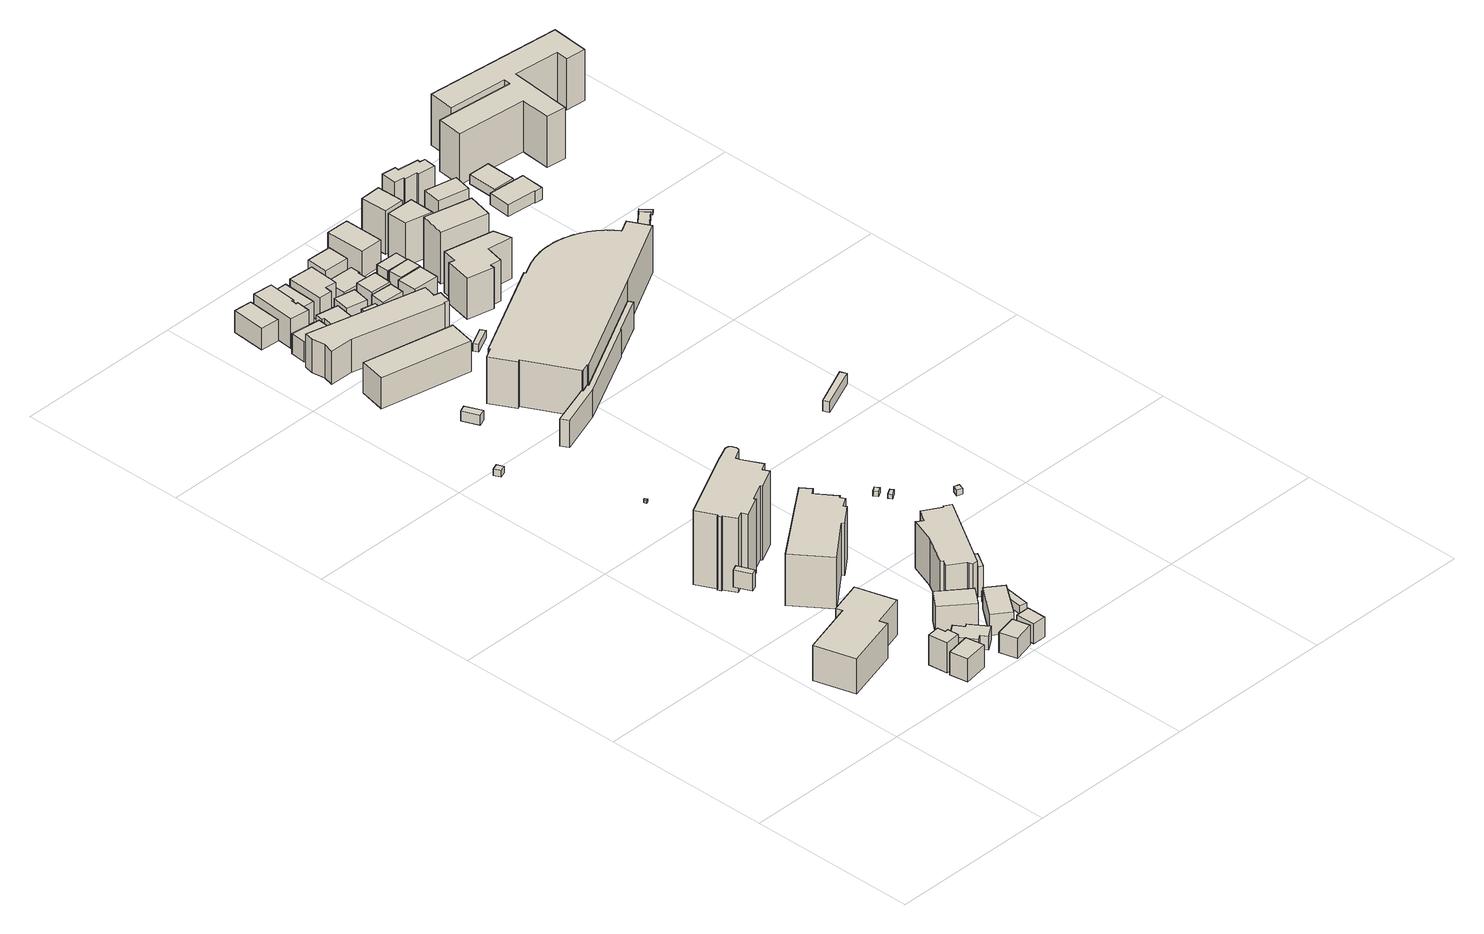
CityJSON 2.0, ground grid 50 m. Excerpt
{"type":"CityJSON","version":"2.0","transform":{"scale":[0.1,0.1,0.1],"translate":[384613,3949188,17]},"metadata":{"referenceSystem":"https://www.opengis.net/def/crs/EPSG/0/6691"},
"CityObjects":{
"building1":{"type":"Building","attributes":{"class":3002,"usage":412,"measuredHeight":15.5,"storeysAboveGround":3,"storeysBelowGround":0,"prefecture":13,"city":13104,"footprintArea":331.79,"fireproofType":1001,"coverageRatio":60,"floorAreaRatio":300,"surveyYear":2021,"urbanPlanType":21,"areaClassificationType":22,"landUseType":211,"districts":"5","detailedUsage":"1320","floodRisk_description":10,"floodRisk_rank":1,"floodRisk_depth":0.02,"floodRisk_adminType":2,"floodRisk_scale":2},"geometry":[{"type":"Solid","lod":"1","boundaries":[[[[0,1,2,3,4,5,6,7]],[[0,7,8,9]],[[7,6,10,8]],[[6,5,11,10]],[[5,4,12,11]],[[4,3,13,12]],[[3,2,14,13]],[[2,1,15,14]],[[1,0,9,15]],[[9,8,10,11,12,13,14,15]]]]}]},
"building2":{"type":"Building","attributes":{"class":3001,"usage":411,"measuredHeight":9.4,"storeysAboveGround":3,"storeysBelowGround":0,"prefecture":13,"city":13104,"footprintArea":25.38,"fireproofType":1001,"coverageRatio":60,"floorAreaRatio":300,"surveyYear":2021,"urbanPlanType":21,"areaClassificationType":22,"landUseType":211,"districts":"5","detailedUsage":"1310","floodRisk_description":10,"floodRisk_rank":1,"floodRisk_depth":0.15,"floodRisk_adminType":2,"floodRisk_scale":2},"geometry":[{"type":"Solid","lod":"1","boundaries":[[[[16,17,18,19,20,21]],[[16,21,22,23]],[[21,20,24,22]],[[20,19,25,24]],[[19,18,26,25]],[[18,17,27,26]],[[17,16,23,27]],[[23,22,24,25,26,27]]]]}]},
"building3":{"type":"Building","attributes":{"class":3001,"usage":412,"measuredHeight":7.9,"storeysAboveGround":2,"storeysBelowGround":0,"prefecture":13,"city":13104,"footprintArea":41.25,"fireproofType":1003,"coverageRatio":60,"floorAreaRatio":300,"surveyYear":2021,"urbanPlanType":21,"areaClassificationType":22,"landUseType":211,"districts":"5","detailedUsage":"1320","floodRisk_description":10,"floodRisk_rank":1,"floodRisk_depth":0.21,"floodRisk_adminType":2,"floodRisk_scale":2},"geometry":[{"type":"Solid","lod":"1","boundaries":[[[[28,29,30,31]],[[28,31,32,33]],[[31,30,34,32]],[[30,29,35,34]],[[29,28,33,35]],[[33,32,34,35]]]]}]},
"building4":{"type":"Building","attributes":{"class":3001,"usage":461,"measuredHeight":12.9,"storeysAboveGround":9999,"storeysBelowGround":9999,"prefecture":13,"city":13104,"footprintArea":-9999,"fireproofType":1011,"coverageRatio":60,"floorAreaRatio":300,"surveyYear":1,"urbanPlanType":21,"areaClassificationType":22,"landUseType":211,"districts":"5","detailedUsage":"0","floodRisk_description":10,"floodRisk_rank":1,"floodRisk_depth":0.01,"floodRisk_adminType":2,"floodRisk_scale":2},"geometry":[{"type":"Solid","lod":"1","boundaries":[[[[36,37,38,39]],[[36,39,40,41]],[[39,38,42,40]],[[38,37,43,42]],[[37,36,41,43]],[[41,40,42,43]]]]}]},
"building5":{"type":"Building","attributes":{"class":3001,"usage":411,"measuredHeight":7.9,"storeysAboveGround":2,"storeysBelowGround":0,"prefecture":13,"city":13104,"footprintArea":50.63,"fireproofType":1003,"coverageRatio":60,"floorAreaRatio":300,"surveyYear":2021,"urbanPlanType":21,"areaClassificationType":22,"landUseType":211,"districts":"5","detailedUsage":"1310","floodRisk_description":10,"floodRisk_rank":1,"floodRisk_depth":0.04,"floodRisk_adminType":2,"floodRisk_scale":2},"geometry":[{"type":"Solid","lod":"1","boundaries":[[[[44,45,46,47,48,49,50,51]],[[44,51,52,53]],[[51,50,54,52]],[[50,49,55,54]],[[49,48,56,55]],[[48,47,57,56]],[[47,46,58,57]],[[46,45,59,58]],[[45,44,53,59]],[[53,52,54,55,56,57,58,59]]]]}]},
"building6":{"type":"Building","attributes":{"class":3001,"usage":411,"measuredHeight":8.5,"storeysAboveGround":2,"storeysBelowGround":0,"prefecture":13,"city":13104,"footprintArea":37.67,"fireproofType":1003,"coverageRatio":60,"floorAreaRatio":300,"surveyYear":2021,"urbanPlanType":21,"areaClassificationType":22,"landUseType":211,"districts":"5","detailedUsage":"1310","floodRisk_description":10,"floodRisk_rank":2,"floodRisk_depth":0.65,"floodRisk_adminType":2,"floodRisk_scale":2},"geometry":[{"type":"Solid","lod":"1","boundaries":[[[[60,61,62,63]],[[60,63,64,65]],[[63,62,66,64]],[[62,61,67,66]],[[61,60,65,67]],[[65,64,66,67]]]]}]},
"building7":{"type":"Building","attributes":{"class":3002,"usage":412,"measuredHeight":25.4,"storeysAboveGround":7,"storeysBelowGround":0,"prefecture":13,"city":13104,"footprintArea":288.9,"fireproofType":1001,"coverageRatio":60,"floorAreaRatio":300,"surveyYear":2021,"urbanPlanType":21,"areaClassificationType":22,"landUseType":211,"districts":"6","detailedUsage":"1320","floodRisk_description":10,"floodRisk_rank":1,"floodRisk_depth":0.19,"floodRisk_adminType":2,"floodRisk_scale":2},"geometry":[{"type":"Solid","lod":"1","boundaries":[[[[68,69,70,71,72,73,74,75,76,77,78,79,80,81,82,83,84,85,86,87,88,89,90,91,92,93,94]],[[68,94,95,96]],[[94,93,97,95]],[[93,92,98,97]],[[92,91,99,98]],[[91,90,100,99]],[[90,89,101,100]],[[89,88,102,101]],[[88,87,103,102]],[[87,86,104,103]],[[86,85,105,104]],[[85,84,106,105]],[[84,83,107,106]],[[83,82,108,107]],[[82,81,109,108]],[[81,80,110,109]],[[80,79,111,110]],[[79,78,112,111]],[[78,77,113,112]],[[77,76,114,113]],[[76,75,115,114]],[[75,74,116,115]],[[74,73,117,116]],[[73,72,118,117]],[[72,71,119,118]],[[71,70,120,119]],[[70,69,121,120]],[[69,68,96,121]],[[96,95,97,98,99,100,101,102,103,104,105,106,107,108,109,110,111,112,113,114,115,116,117,118,119,120,121]]]]}]},
"building8":{"type":"Building","attributes":{"class":3002,"usage":411,"measuredHeight":10.4,"storeysAboveGround":3,"storeysBelowGround":0,"prefecture":13,"city":13104,"footprintArea":69.7,"fireproofType":1001,"coverageRatio":60,"floorAreaRatio":300,"surveyYear":2021,"urbanPlanType":21,"areaClassificationType":22,"landUseType":211,"districts":"5","detailedUsage":"1310","floodRisk_description":10,"floodRisk_rank":1,"floodRisk_depth":0.02,"floodRisk_adminType":2,"floodRisk_scale":2},"geometry":[{"type":"Solid","lod":"1","boundaries":[[[[122,123,124,125]],[[122,125,126,127]],[[125,124,128,126]],[[124,123,129,128]],[[123,122,127,129]],[[127,126,128,129]]]]}]},
"building9":{"type":"Building","attributes":{"class":3002,"usage":412,"measuredHeight":19.2,"storeysAboveGround":5,"storeysBelowGround":1,"prefecture":13,"city":13104,"footprintArea":335.35,"fireproofType":1001,"coverageRatio":60,"floorAreaRatio":300,"surveyYear":2021,"urbanPlanType":21,"areaClassificationType":22,"landUseType":211,"districts":"6","detailedUsage":"1320"},"geometry":[{"type":"Solid","lod":"1","boundaries":[[[[130,131,132,133,134,135,136,137,138,139,140,141]],[[130,141,142,143]],[[141,140,144,142]],[[140,139,145,144]],[[139,138,146,145]],[[138,137,147,146]],[[137,136,148,147]],[[136,135,149,148]],[[135,134,150,149]],[[134,133,151,150]],[[133,132,152,151]],[[132,131,153,152]],[[131,130,143,153]],[[143,142,144,145,146,147,148,149,150,151,152,153]]]]}]},
"building10":{"type":"Building","attributes":{"class":3001,"usage":411,"measuredHeight":6.7,"storeysAboveGround":2,"storeysBelowGround":0,"prefecture":13,"city":13104,"footprintArea":23.11,"fireproofType":1003,"coverageRatio":60,"floorAreaRatio":300,"surveyYear":2021,"urbanPlanType":21,"areaClassificationType":22,"landUseType":211,"districts":"5","detailedUsage":"1310","floodRisk_description":10,"floodRisk_rank":2,"floodRisk_depth":0.67,"floodRisk_adminType":2,"floodRisk_scale":2},"geometry":[{"type":"Solid","lod":"1","boundaries":[[[[154,155,156,157]],[[154,157,158,159]],[[157,156,160,158]],[[156,155,161,160]],[[155,154,159,161]],[[159,158,160,161]]]]}]},
"building11":{"type":"Building","attributes":{"class":3001,"usage":454,"measuredHeight":0.8,"storeysAboveGround":1,"storeysBelowGround":0,"prefecture":13,"city":13104,"footprintArea":0.582,"fireproofType":1002,"coverageRatio":60,"floorAreaRatio":300,"surveyYear":2021,"urbanPlanType":21,"areaClassificationType":22,"landUseType":216,"districts":"6","detailedUsage":"5200","floodRisk_description":10,"floodRisk_rank":1,"floodRisk_depth":0.03,"floodRisk_adminType":2,"floodRisk_scale":2},"geometry":[{"type":"Solid","lod":"1","boundaries":[[[[162,163,164,165]],[[162,165,166,167]],[[165,164,168,166]],[[164,163,169,168]],[[163,162,167,169]],[[167,166,168,169]]]]}]},
"building12":{"type":"Building","attributes":{"class":3001,"usage":422,"measuredHeight":2.3,"storeysAboveGround":1,"storeysBelowGround":0,"prefecture":13,"city":13104,"footprintArea":4.22,"fireproofType":1002,"coverageRatio":60,"floorAreaRatio":400,"surveyYear":2021,"urbanPlanType":21,"areaClassificationType":22,"landUseType":214,"districts":"6","detailedUsage":"1132","floodRisk_description":10,"floodRisk_rank":1,"floodRisk_depth":0.34,"floodRisk_adminType":2,"floodRisk_scale":2},"geometry":[{"type":"Solid","lod":"1","boundaries":[[[[170,171,172,173]],[[170,173,174,175]],[[173,172,176,174]],[[172,171,177,176]],[[171,170,175,177]],[[175,174,176,177]]]]}]},
"building13":{"type":"Building","attributes":{"class":3001,"usage":411,"measuredHeight":7.1,"storeysAboveGround":2,"storeysBelowGround":0,"prefecture":13,"city":13104,"footprintArea":44.36,"fireproofType":1003,"coverageRatio":60,"floorAreaRatio":300,"surveyYear":2021,"urbanPlanType":21,"areaClassificationType":22,"landUseType":211,"districts":"5","detailedUsage":"1310","floodRisk_description":10,"floodRisk_rank":1,"floodRisk_depth":0.21,"floodRisk_adminType":2,"floodRisk_scale":2},"geometry":[{"type":"Solid","lod":"1","boundaries":[[[[178,179,180,181]],[[178,181,182,183]],[[181,180,184,182]],[[180,179,185,184]],[[179,178,183,185]],[[183,182,184,185]]]]}]},
"building14":{"type":"Building","attributes":{"class":3001,"usage":461,"measuredHeight":4.8,"storeysAboveGround":9999,"storeysBelowGround":9999,"prefecture":13,"city":13104,"footprintArea":-9999,"fireproofType":1011,"coverageRatio":60,"floorAreaRatio":300,"surveyYear":1,"urbanPlanType":21,"areaClassificationType":22,"landUseType":211,"districts":"5","detailedUsage":"0","floodRisk_description":10,"floodRisk_rank":2,"floodRisk_depth":0.62,"floodRisk_adminType":2,"floodRisk_scale":2},"geometry":[{"type":"Solid","lod":"1","boundaries":[[[[186,187,188,189]],[[186,189,190,191]],[[189,188,192,190]],[[188,187,193,192]],[[187,186,191,193]],[[191,190,192,193]]]]}]},
"building15":{"type":"Building","attributes":{"class":3001,"usage":461,"measuredHeight":3.1,"storeysAboveGround":9999,"storeysBelowGround":9999,"prefecture":13,"city":13104,"footprintArea":-9999,"fireproofType":1011,"coverageRatio":60,"floorAreaRatio":300,"surveyYear":1,"urbanPlanType":21,"areaClassificationType":22,"landUseType":211,"districts":"5","detailedUsage":"0","floodRisk_description":10,"floodRisk_rank":1,"floodRisk_depth":0.45,"floodRisk_adminType":2,"floodRisk_scale":2},"geometry":[{"type":"Solid","lod":"1","boundaries":[[[[194,195,196,197]],[[194,197,198,199]],[[197,196,200,198]],[[196,195,201,200]],[[195,194,199,201]],[[199,198,200,201]]]]}]},
"building16":{"type":"Building","attributes":{"class":3002,"usage":401,"measuredHeight":20.9,"storeysAboveGround":4,"storeysBelowGround":0,"prefecture":13,"city":13104,"footprintArea":221.7,"fireproofType":1001,"coverageRatio":60,"floorAreaRatio":300,"surveyYear":2021,"urbanPlanType":21,"areaClassificationType":22,"landUseType":212,"districts":"6","detailedUsage":"1210","floodRisk_description":10,"floodRisk_rank":1,"floodRisk_depth":0.02,"floodRisk_adminType":2,"floodRisk_scale":2},"geometry":[{"type":"Solid","lod":"1","boundaries":[[[[202,203,204,205,206,207,208,209,210,211,212,213,214,215,216]],[[202,216,217,218]],[[216,215,219,217]],[[215,214,220,219]],[[214,213,221,220]],[[213,212,222,221]],[[212,211,223,222]],[[211,210,224,223]],[[210,209,225,224]],[[209,208,226,225]],[[208,207,227,226]],[[207,206,228,227]],[[206,205,229,228]],[[205,204,230,229]],[[204,203,231,230]],[[203,202,218,231]],[[218,217,219,220,221,222,223,224,225,226,227,228,229,230,231]]]]}]},
"building17":{"type":"Building","attributes":{"class":3001,"usage":461,"measuredHeight":10.9,"storeysAboveGround":9999,"storeysBelowGround":9999,"prefecture":13,"city":13104,"footprintArea":-9999,"fireproofType":1011,"coverageRatio":60,"floorAreaRatio":300,"surveyYear":1,"urbanPlanType":21,"areaClassificationType":22,"landUseType":211,"districts":"6","detailedUsage":"0","floodRisk_description":10,"floodRisk_rank":2,"floodRisk_depth":0.54,"floodRisk_adminType":2,"floodRisk_scale":2},"geometry":[{"type":"Solid","lod":"1","boundaries":[[[[232,233,234,235]],[[232,235,236,237]],[[235,234,238,236]],[[234,233,239,238]],[[233,232,237,239]],[[237,236,238,239]]]]}]},
"building18":{"type":"Building","attributes":{"class":3001,"usage":461,"measuredHeight":7,"storeysAboveGround":9999,"storeysBelowGround":9999,"prefecture":13,"city":13104,"footprintArea":-9999,"fireproofType":1011,"coverageRatio":60,"floorAreaRatio":400,"surveyYear":1,"urbanPlanType":21,"areaClassificationType":22,"landUseType":214,"districts":"5","detailedUsage":"0","floodRisk_description":10,"floodRisk_rank":1,"floodRisk_depth":0.28,"floodRisk_adminType":2,"floodRisk_scale":2},"geometry":[{"type":"Solid","lod":"1","boundaries":[[[[240,241,242,243]],[[240,243,244,245]],[[243,242,246,244]],[[242,241,247,246]],[[241,240,245,247]],[[245,244,246,247]]]]}]},
"building19":{"type":"Building","attributes":{"class":3001,"usage":411,"measuredHeight":7.8,"storeysAboveGround":2,"storeysBelowGround":0,"prefecture":13,"city":13104,"footprintArea":55.46,"fireproofType":1003,"coverageRatio":60,"floorAreaRatio":300,"surveyYear":2021,"urbanPlanType":21,"areaClassificationType":22,"landUseType":211,"districts":"5","detailedUsage":"1310","floodRisk_description":10,"floodRisk_rank":1,"floodRisk_depth":0.01,"floodRisk_adminType":2,"floodRisk_scale":2},"geometry":[{"type":"Solid","lod":"1","boundaries":[[[[248,249,250,251,252,253]],[[248,253,254,255]],[[253,252,256,254]],[[252,251,257,256]],[[251,250,258,257]],[[250,249,259,258]],[[249,248,255,259]],[[255,254,256,257,258,259]]]]}]},
"building20":{"type":"Building","attributes":{"class":3001,"usage":411,"measuredHeight":6.6,"storeysAboveGround":2,"storeysBelowGround":0,"prefecture":13,"city":13104,"footprintArea":37.87,"fireproofType":1003,"coverageRatio":60,"floorAreaRatio":300,"surveyYear":2021,"urbanPlanType":21,"areaClassificationType":22,"landUseType":211,"districts":"5","detailedUsage":"1310"},"geometry":[{"type":"Solid","lod":"1","boundaries":[[[[260,261,262,263]],[[260,263,264,265]],[[263,262,266,264]],[[262,261,267,266]],[[261,260,265,267]],[[265,264,266,267]]]]}]},
"building21":{"type":"Building","attributes":{"class":3002,"usage":412,"measuredHeight":11.1,"storeysAboveGround":3,"storeysBelowGround":0,"prefecture":13,"city":13104,"footprintArea":220.94,"fireproofType":1001,"coverageRatio":60,"floorAreaRatio":300,"surveyYear":2021,"urbanPlanType":21,"areaClassificationType":22,"landUseType":211,"districts":"5","detailedUsage":"1320","floodRisk_description":10,"floodRisk_rank":1,"floodRisk_depth":0.09,"floodRisk_adminType":2,"floodRisk_scale":2},"geometry":[{"type":"Solid","lod":"1","boundaries":[[[[268,269,270,271]],[[268,271,272,273]],[[271,270,274,272]],[[270,269,275,274]],[[269,268,273,275]],[[273,272,274,275]]]]}]},
"building22":{"type":"Building","attributes":{"class":3001,"usage":412,"measuredHeight":9.3,"storeysAboveGround":3,"storeysBelowGround":0,"prefecture":13,"city":13104,"footprintArea":69.66,"fireproofType":1002,"coverageRatio":60,"floorAreaRatio":300,"surveyYear":2021,"urbanPlanType":21,"areaClassificationType":22,"landUseType":211,"districts":"5","detailedUsage":"1320"},"geometry":[{"type":"Solid","lod":"1","boundaries":[[[[276,277,278,279,280,281,282,283]],[[276,283,284,285]],[[283,282,286,284]],[[282,281,287,286]],[[281,280,288,287]],[[280,279,289,288]],[[279,278,290,289]],[[278,277,291,290]],[[277,276,285,291]],[[285,284,286,287,288,289,290,291]]]]}]},
"building23":{"type":"Building","attributes":{"class":3001,"usage":412,"measuredHeight":8.9,"storeysAboveGround":2,"storeysBelowGround":0,"prefecture":13,"city":13104,"footprintArea":41.15,"fireproofType":1003,"coverageRatio":60,"floorAreaRatio":300,"surveyYear":2021,"urbanPlanType":21,"areaClassificationType":22,"landUseType":211,"districts":"4","detailedUsage":"1320"},"geometry":[{"type":"Solid","lod":"1","boundaries":[[[[292,293,294,295,296,297]],[[292,297,298,299]],[[297,296,300,298]],[[296,295,301,300]],[[295,294,302,301]],[[294,293,303,302]],[[293,292,299,303]],[[299,298,300,301,302,303]]]]}]},
"building24":{"type":"Building","attributes":{"class":3002,"usage":401,"measuredHeight":15.2,"storeysAboveGround":3,"storeysBelowGround":0,"prefecture":13,"city":13104,"footprintArea":300.7,"fireproofType":1001,"coverageRatio":60,"floorAreaRatio":300,"surveyYear":2021,"urbanPlanType":21,"areaClassificationType":22,"landUseType":212,"districts":"4","detailedUsage":"1210","floodRisk_description":10,"floodRisk_rank":1,"floodRisk_depth":0.04,"floodRisk_adminType":2,"floodRisk_scale":2},"geometry":[{"type":"Solid","lod":"1","boundaries":[[[[304,305,306,307,308,309,310,311,312,313,314]],[[304,314,315,316]],[[314,313,317,315]],[[313,312,318,317]],[[312,311,319,318]],[[311,310,320,319]],[[310,309,321,320]],[[309,308,322,321]],[[308,307,323,322]],[[307,306,324,323]],[[306,305,325,324]],[[305,304,316,325]],[[316,315,317,318,319,320,321,322,323,324,325]]]]}]},
"building25":{"type":"Building","attributes":{"class":3001,"usage":461,"measuredHeight":2.2,"storeysAboveGround":9999,"storeysBelowGround":9999,"prefecture":13,"city":13104,"footprintArea":-9999,"fireproofType":1011,"coverageRatio":60,"floorAreaRatio":300,"surveyYear":1,"urbanPlanType":21,"areaClassificationType":22,"landUseType":214,"districts":"5","detailedUsage":"0"},"geometry":[{"type":"Solid","lod":"1","boundaries":[[[[326,327,328,329]],[[326,329,330,331]],[[329,328,332,330]],[[328,327,333,332]],[[327,326,331,333]],[[331,330,332,333]]]]}]},
"building26":{"type":"Building","attributes":{"class":3001,"usage":461,"measuredHeight":1.6,"storeysAboveGround":9999,"storeysBelowGround":9999,"prefecture":13,"city":13104,"footprintArea":-9999,"fireproofType":1011,"coverageRatio":60,"floorAreaRatio":300,"surveyYear":1,"urbanPlanType":21,"areaClassificationType":22,"landUseType":217,"districts":"5","detailedUsage":"0"},"geometry":[{"type":"Solid","lod":"1","boundaries":[[[[334,335,336,337]],[[334,337,338,339]],[[337,336,340,338]],[[336,335,341,340]],[[335,334,339,341]],[[339,338,340,341]]]]}]},
"building27":{"type":"Building","attributes":{"class":3001,"usage":411,"measuredHeight":7.1,"storeysAboveGround":2,"storeysBelowGround":0,"prefecture":13,"city":13104,"footprintArea":43.59,"fireproofType":1003,"coverageRatio":60,"floorAreaRatio":300,"surveyYear":2021,"urbanPlanType":21,"areaClassificationType":22,"landUseType":211,"districts":"4","detailedUsage":"1310"},"geometry":[{"type":"Solid","lod":"1","boundaries":[[[[342,343,344,345]],[[342,345,346,347]],[[345,344,348,346]],[[344,343,349,348]],[[343,342,347,349]],[[347,346,348,349]]]]}]},
"building28":{"type":"Building","attributes":{"class":3001,"usage":411,"measuredHeight":7.6,"storeysAboveGround":2,"storeysBelowGround":0,"prefecture":13,"city":13104,"footprintArea":10.2,"fireproofType":1003,"coverageRatio":60,"floorAreaRatio":300,"surveyYear":2021,"urbanPlanType":21,"areaClassificationType":22,"landUseType":211,"districts":"4","detailedUsage":"1310"},"geometry":[{"type":"Solid","lod":"1","boundaries":[[[[350,351,352,353]],[[350,353,354,355]],[[353,352,356,354]],[[352,351,357,356]],[[351,350,355,357]],[[355,354,356,357]]]]}]},
"building29":{"type":"Building","attributes":{"class":3001,"usage":411,"measuredHeight":8.4,"storeysAboveGround":2,"storeysBelowGround":0,"prefecture":13,"city":13104,"footprintArea":34.57,"fireproofType":1003,"coverageRatio":60,"floorAreaRatio":300,"surveyYear":2021,"urbanPlanType":21,"areaClassificationType":22,"landUseType":211,"districts":"4","detailedUsage":"1310"},"geometry":[{"type":"Solid","lod":"1","boundaries":[[[[358,359,360,361]],[[358,361,362,363]],[[361,360,364,362]],[[360,359,365,364]],[[359,358,363,365]],[[363,362,364,365]]]]}]},
"building30":{"type":"Building","attributes":{"class":3001,"usage":411,"measuredHeight":8.7,"storeysAboveGround":2,"storeysBelowGround":0,"prefecture":13,"city":13104,"footprintArea":74.09,"fireproofType":1002,"coverageRatio":60,"floorAreaRatio":300,"surveyYear":2021,"urbanPlanType":21,"areaClassificationType":22,"landUseType":211,"districts":"4","detailedUsage":"1310"},"geometry":[{"type":"Solid","lod":"1","boundaries":[[[[366,367,368,369,370,371]],[[366,371,372,373]],[[371,370,374,372]],[[370,369,375,374]],[[369,368,376,375]],[[368,367,377,376]],[[367,366,373,377]],[[373,372,374,375,376,377]]]]}]},
"building31":{"type":"Building","attributes":{"class":3001,"usage":461,"measuredHeight":2.1,"storeysAboveGround":9999,"storeysBelowGround":9999,"prefecture":13,"city":13104,"footprintArea":-9999,"fireproofType":1011,"coverageRatio":60,"floorAreaRatio":300,"surveyYear":1,"urbanPlanType":21,"areaClassificationType":22,"landUseType":217,"districts":"5","detailedUsage":"0"},"geometry":[{"type":"Solid","lod":"1","boundaries":[[[[378,379,380,381]],[[378,381,382,383]],[[381,380,384,382]],[[380,379,385,384]],[[379,378,383,385]],[[383,382,384,385]]]]}]},
"building32":{"type":"Building","attributes":{"class":3003,"usage":461,"measuredHeight":12.7,"storeysAboveGround":9999,"storeysBelowGround":9999,"prefecture":13,"city":13104,"footprintArea":-9999,"fireproofType":1011,"coverageRatio":60,"floorAreaRatio":300,"surveyYear":1,"urbanPlanType":21,"areaClassificationType":22,"landUseType":214,"districts":"3","detailedUsage":"0","floodRisk_description":10,"floodRisk_rank":1,"floodRisk_depth":0.43,"floodRisk_adminType":2,"floodRisk_scale":2},"geometry":[{"type":"Solid","lod":"1","boundaries":[[[[386,387,388,389,390,391,392,393,394,395,396]],[[386,396,397,398]],[[396,395,399,397]],[[395,394,400,399]],[[394,393,401,400]],[[393,392,402,401]],[[392,391,403,402]],[[391,390,404,403]],[[390,389,405,404]],[[389,388,406,405]],[[388,387,407,406]],[[387,386,398,407]],[[398,397,399,400,401,402,403,404,405,406,407]]]]}]},
"building33":{"type":"Building","attributes":{"class":3001,"usage":411,"measuredHeight":7.8,"storeysAboveGround":2,"storeysBelowGround":0,"prefecture":13,"city":13104,"footprintArea":28.89,"fireproofType":1001,"coverageRatio":60,"floorAreaRatio":300,"surveyYear":2021,"urbanPlanType":21,"areaClassificationType":22,"landUseType":211,"districts":"4","detailedUsage":"1310"},"geometry":[{"type":"Solid","lod":"1","boundaries":[[[[408,409,410,411]],[[408,411,412,413]],[[411,410,414,412]],[[410,409,415,414]],[[409,408,413,415]],[[413,412,414,415]]]]}]},
"building34":{"type":"Building","attributes":{"class":3001,"usage":461,"measuredHeight":3.7,"storeysAboveGround":9999,"storeysBelowGround":9999,"prefecture":13,"city":13104,"footprintArea":-9999,"fireproofType":1011,"coverageRatio":60,"floorAreaRatio":300,"surveyYear":1,"urbanPlanType":21,"areaClassificationType":22,"landUseType":211,"districts":"4","detailedUsage":"0"},"geometry":[{"type":"Solid","lod":"1","boundaries":[[[[416,417,418,419]],[[416,419,420,421]],[[419,418,422,420]],[[418,417,423,422]],[[417,416,421,423]],[[421,420,422,423]]]]}]},
"building35":{"type":"Building","attributes":{"class":3001,"usage":411,"measuredHeight":10,"storeysAboveGround":2,"storeysBelowGround":0,"prefecture":13,"city":13104,"footprintArea":34.99,"fireproofType":1003,"coverageRatio":60,"floorAreaRatio":300,"surveyYear":2021,"urbanPlanType":21,"areaClassificationType":22,"landUseType":211,"districts":"4","detailedUsage":"1310"},"geometry":[{"type":"Solid","lod":"1","boundaries":[[[[424,425,426,427]],[[424,427,428,429]],[[427,426,430,428]],[[426,425,431,430]],[[425,424,429,431]],[[429,428,430,431]]]]}]},
"building36":{"type":"Building","attributes":{"class":3001,"usage":411,"measuredHeight":7.5,"storeysAboveGround":2,"storeysBelowGround":0,"prefecture":13,"city":13104,"footprintArea":61.13,"fireproofType":1003,"coverageRatio":60,"floorAreaRatio":300,"surveyYear":2021,"urbanPlanType":21,"areaClassificationType":22,"landUseType":211,"districts":"4","detailedUsage":"1310"},"geometry":[{"type":"Solid","lod":"1","boundaries":[[[[432,433,434,435,436,437,438,439]],[[432,439,440,441]],[[439,438,442,440]],[[438,437,443,442]],[[437,436,444,443]],[[436,435,445,444]],[[435,434,446,445]],[[434,433,447,446]],[[433,432,441,447]],[[441,440,442,443,444,445,446,447]]]]}]},
"building37":{"type":"Building","attributes":{"class":3001,"usage":411,"measuredHeight":7.9,"storeysAboveGround":2,"storeysBelowGround":0,"prefecture":13,"city":13104,"footprintArea":47.73,"fireproofType":1003,"coverageRatio":60,"floorAreaRatio":300,"surveyYear":2021,"urbanPlanType":21,"areaClassificationType":22,"landUseType":211,"districts":"4","detailedUsage":"1310"},"geometry":[{"type":"Solid","lod":"1","boundaries":[[[[448,449,450,451]],[[448,451,452,453]],[[451,450,454,452]],[[450,449,455,454]],[[449,448,453,455]],[[453,452,454,455]]]]}]},
"building38":{"type":"Building","attributes":{"class":3001,"usage":412,"measuredHeight":7.8,"storeysAboveGround":2,"storeysBelowGround":0,"prefecture":13,"city":13104,"footprintArea":49.02,"fireproofType":1003,"coverageRatio":60,"floorAreaRatio":300,"surveyYear":2021,"urbanPlanType":21,"areaClassificationType":22,"landUseType":211,"districts":"4","detailedUsage":"1320"},"geometry":[{"type":"Solid","lod":"1","boundaries":[[[[456,457,458,459]],[[456,459,460,461]],[[459,458,462,460]],[[458,457,463,462]],[[457,456,461,463]],[[461,460,462,463]]]]}]},
"building39":{"type":"Building","attributes":{"class":3001,"usage":412,"measuredHeight":6.9,"storeysAboveGround":2,"storeysBelowGround":0,"prefecture":13,"city":13104,"footprintArea":28.83,"fireproofType":1003,"coverageRatio":60,"floorAreaRatio":300,"surveyYear":2021,"urbanPlanType":21,"areaClassificationType":22,"landUseType":211,"districts":"4","detailedUsage":"1320"},"geometry":[{"type":"Solid","lod":"1","boundaries":[[[[464,465,466,467]],[[464,467,468,469]],[[467,466,470,468]],[[466,465,471,470]],[[465,464,469,471]],[[469,468,470,471]]]]}]},
"building40":{"type":"Building","attributes":{"class":3001,"usage":412,"measuredHeight":6.6,"storeysAboveGround":2,"storeysBelowGround":0,"prefecture":13,"city":13104,"footprintArea":18.46,"fireproofType":1003,"coverageRatio":60,"floorAreaRatio":300,"surveyYear":2021,"urbanPlanType":21,"areaClassificationType":22,"landUseType":211,"districts":"4","detailedUsage":"1320"},"geometry":[{"type":"Solid","lod":"1","boundaries":[[[[472,473,474,475]],[[472,475,476,477]],[[475,474,478,476]],[[474,473,479,478]],[[473,472,477,479]],[[477,476,478,479]]]]}]},
"building41":{"type":"Building","attributes":{"class":3002,"usage":422,"measuredHeight":20.1,"storeysAboveGround":3,"storeysBelowGround":0,"prefecture":13,"city":13104,"footprintArea":1470.54,"fireproofType":1001,"coverageRatio":60,"floorAreaRatio":300,"surveyYear":2021,"urbanPlanType":21,"areaClassificationType":22,"landUseType":214,"districts":"3","detailedUsage":"1121","floodRisk_description":10,"floodRisk_rank":1,"floodRisk_depth":0.43,"floodRisk_adminType":2,"floodRisk_scale":2},"geometry":[{"type":"Solid","lod":"1","boundaries":[[[[480,481,482,483,484,485,486,487,488,489,490,491,492,493,494,495,496,497,498,499,500,501,502,503,504,505,506,507,508,509,510,511,512,513,514,515,516,517,518,519,520,521,522,523]],[[480,523,524,525]],[[523,522,526,524]],[[522,521,527,526]],[[521,520,528,527]],[[520,519,529,528]],[[519,518,530,529]],[[518,517,531,530]],[[517,516,532,531]],[[516,515,533,532]],[[515,514,534,533]],[[514,513,535,534]],[[513,512,536,535]],[[512,511,537,536]],[[511,510,538,537]],[[510,509,539,538]],[[509,508,540,539]],[[508,507,541,540]],[[507,506,542,541]],[[506,505,543,542]],[[505,504,544,543]],[[504,503,545,544]],[[503,502,546,545]],[[502,501,547,546]],[[501,500,548,547]],[[500,499,549,548]],[[499,498,550,549]],[[498,497,551,550]],[[497,496,552,551]],[[496,495,553,552]],[[495,494,554,553]],[[494,493,555,554]],[[493,492,556,555]],[[492,491,557,556]],[[491,490,558,557]],[[490,489,559,558]],[[489,488,560,559]],[[488,487,561,560]],[[487,486,562,561]],[[486,485,563,562]],[[485,484,564,563]],[[484,483,565,564]],[[483,482,566,565]],[[482,481,567,566]],[[481,480,525,567]],[[525,524,526,527,528,529,530,531,532,533,534,535,536,537,538,539,540,541,542,543,544,545,546,547,548,549,550,551,552,553,554,555,556,557,558,559,560,561,562,563,564,565,566,567]]]]}]},
"building42":{"type":"Building","attributes":{"class":3001,"usage":412,"measuredHeight":8.4,"storeysAboveGround":3,"storeysBelowGround":0,"prefecture":13,"city":13104,"footprintArea":79.57,"fireproofType":1001,"coverageRatio":60,"floorAreaRatio":300,"surveyYear":2021,"urbanPlanType":21,"areaClassificationType":22,"landUseType":211,"districts":"4","detailedUsage":"1320"},"geometry":[{"type":"Solid","lod":"1","boundaries":[[[[568,569,570,571]],[[568,571,572,573]],[[571,570,574,572]],[[570,569,575,574]],[[569,568,573,575]],[[573,572,574,575]]]]}]},
"building43":{"type":"Building","attributes":{"class":3001,"usage":461,"measuredHeight":15,"storeysAboveGround":9999,"storeysBelowGround":9999,"prefecture":13,"city":13104,"footprintArea":-9999,"fireproofType":1011,"coverageRatio":60,"floorAreaRatio":300,"surveyYear":1,"urbanPlanType":21,"areaClassificationType":22,"landUseType":211,"districts":"3","detailedUsage":"0"},"geometry":[{"type":"Solid","lod":"1","boundaries":[[[[576,577,578,579,580,581,582,583,584,585]],[[576,585,586,587]],[[585,584,588,586]],[[584,583,589,588]],[[583,582,590,589]],[[582,581,591,590]],[[581,580,592,591]],[[580,579,593,592]],[[579,578,594,593]],[[578,577,595,594]],[[577,576,587,595]],[[587,586,588,589,590,591,592,593,594,595]]]]}]},
"building44":{"type":"Building","attributes":{"class":3001,"usage":411,"measuredHeight":18.2,"storeysAboveGround":2,"storeysBelowGround":0,"prefecture":13,"city":13104,"footprintArea":50.58,"fireproofType":1002,"coverageRatio":60,"floorAreaRatio":300,"surveyYear":2021,"urbanPlanType":21,"areaClassificationType":22,"landUseType":211,"districts":"3","detailedUsage":"1310"},"geometry":[{"type":"Solid","lod":"1","boundaries":[[[[596,597,598,599]],[[596,599,600,601]],[[599,598,602,600]],[[598,597,603,602]],[[597,596,601,603]],[[601,600,602,603]]]]}]},
"building45":{"type":"Building","attributes":{"class":3001,"usage":454,"measuredHeight":3.8,"storeysAboveGround":1,"storeysBelowGround":0,"prefecture":13,"city":13104,"footprintArea":19.23,"fireproofType":1002,"coverageRatio":60,"floorAreaRatio":300,"surveyYear":2021,"urbanPlanType":21,"areaClassificationType":22,"landUseType":217,"districts":"5","detailedUsage":"3002","floodRisk_description":10,"floodRisk_rank":1,"floodRisk_depth":0.04,"floodRisk_adminType":2,"floodRisk_scale":2},"geometry":[{"type":"Solid","lod":"1","boundaries":[[[[604,605,606,607]],[[604,607,608,609]],[[607,606,610,608]],[[606,605,611,610]],[[605,604,609,611]],[[609,608,610,611]]]]}]},
"building46":{"type":"Building","attributes":{"class":3001,"usage":411,"measuredHeight":16.5,"storeysAboveGround":2,"storeysBelowGround":0,"prefecture":13,"city":13104,"footprintArea":33.49,"fireproofType":1002,"coverageRatio":60,"floorAreaRatio":300,"surveyYear":2021,"urbanPlanType":21,"areaClassificationType":22,"landUseType":211,"districts":"3","detailedUsage":"1310"},"geometry":[{"type":"Solid","lod":"1","boundaries":[[[[612,613,614,615]],[[612,615,616,617]],[[615,614,618,616]],[[614,613,619,618]],[[613,612,617,619]],[[617,616,618,619]]]]}]},
"building47":{"type":"Building","attributes":{"class":3001,"usage":411,"measuredHeight":19.1,"storeysAboveGround":3,"storeysBelowGround":0,"prefecture":13,"city":13104,"footprintArea":97.46,"fireproofType":1002,"coverageRatio":60,"floorAreaRatio":300,"surveyYear":2021,"urbanPlanType":21,"areaClassificationType":22,"landUseType":211,"districts":"3","detailedUsage":"1310"},"geometry":[{"type":"Solid","lod":"1","boundaries":[[[[620,621,622,623]],[[620,623,624,625]],[[623,622,626,624]],[[622,621,627,626]],[[621,620,625,627]],[[625,624,626,627]]]]}]},
"building48":{"type":"Building","attributes":{"class":3001,"usage":411,"measuredHeight":19,"storeysAboveGround":3,"storeysBelowGround":0,"prefecture":13,"city":13104,"footprintArea":52.77,"fireproofType":1002,"coverageRatio":60,"floorAreaRatio":300,"surveyYear":2021,"urbanPlanType":21,"areaClassificationType":22,"landUseType":211,"districts":"3","detailedUsage":"1310"},"geometry":[{"type":"Solid","lod":"1","boundaries":[[[[628,629,630,631]],[[628,631,632,633]],[[631,630,634,632]],[[630,629,635,634]],[[629,628,633,635]],[[633,632,634,635]]]]}]},
"building49":{"type":"Building","attributes":{"class":3002,"usage":411,"measuredHeight":17.3,"storeysAboveGround":3,"storeysBelowGround":0,"prefecture":13,"city":13104,"footprintArea":60.23,"fireproofType":1002,"coverageRatio":60,"floorAreaRatio":300,"surveyYear":2021,"urbanPlanType":21,"areaClassificationType":22,"landUseType":211,"districts":"3","detailedUsage":"1310"},"geometry":[{"type":"Solid","lod":"1","boundaries":[[[[636,637,638,639,640,641,642,643,644,645,646,647]],[[636,647,648,649]],[[647,646,650,648]],[[646,645,651,650]],[[645,644,652,651]],[[644,643,653,652]],[[643,642,654,653]],[[642,641,655,654]],[[641,640,656,655]],[[640,639,657,656]],[[639,638,658,657]],[[638,637,659,658]],[[637,636,649,659]],[[649,648,650,651,652,653,654,655,656,657,658,659]]]]}]},
"building50":{"type":"Building","attributes":{"class":3001,"usage":422,"measuredHeight":3.9,"storeysAboveGround":1,"storeysBelowGround":0,"prefecture":13,"city":13104,"footprintArea":85.47,"fireproofType":1003,"coverageRatio":60,"floorAreaRatio":300,"surveyYear":2021,"urbanPlanType":21,"areaClassificationType":22,"landUseType":214,"districts":"3","detailedUsage":"1123"},"geometry":[{"type":"Solid","lod":"1","boundaries":[[[[660,661,662,663,664,665]],[[660,665,666,667]],[[665,664,668,666]],[[664,663,669,668]],[[663,662,670,669]],[[662,661,671,670]],[[661,660,667,671]],[[667,666,668,669,670,671]]]]}]},
"building51":{"type":"Building","attributes":{"class":3003,"usage":422,"measuredHeight":3.1,"storeysAboveGround":1,"storeysBelowGround":0,"prefecture":13,"city":13104,"footprintArea":57.14,"fireproofType":1002,"coverageRatio":60,"floorAreaRatio":300,"surveyYear":2021,"urbanPlanType":21,"areaClassificationType":22,"landUseType":214,"districts":"3","detailedUsage":"1123"},"geometry":[{"type":"Solid","lod":"1","boundaries":[[[[672,673,674,675]],[[672,675,676,677]],[[675,674,678,676]],[[674,673,679,678]],[[673,672,677,679]],[[677,676,678,679]]]]}]},
"building52":{"type":"Building","attributes":{"class":3003,"usage":422,"measuredHeight":4.6,"storeysAboveGround":1,"storeysBelowGround":0,"prefecture":13,"city":13104,"footprintArea":30.66,"fireproofType":1002,"coverageRatio":60,"floorAreaRatio":300,"surveyYear":2021,"urbanPlanType":21,"areaClassificationType":22,"landUseType":214,"districts":"3","detailedUsage":"1121","floodRisk_description":10,"floodRisk_rank":1,"floodRisk_depth":0.05,"floodRisk_adminType":2,"floodRisk_scale":2},"geometry":[{"type":"Solid","lod":"1","boundaries":[[[[680,681,682,683]],[[680,683,684,685]],[[683,682,686,684]],[[682,681,687,686]],[[681,680,685,687]],[[685,684,686,687]]]]}]},
"building53":{"type":"Building","attributes":{"class":3003,"usage":422,"measuredHeight":1,"storeysAboveGround":1,"storeysBelowGround":0,"prefecture":13,"city":13104,"footprintArea":30.66,"fireproofType":1002,"coverageRatio":60,"floorAreaRatio":300,"surveyYear":2021,"urbanPlanType":21,"areaClassificationType":22,"landUseType":214,"districts":"3","detailedUsage":"1121","floodRisk_description":10,"floodRisk_rank":1,"floodRisk_depth":0.05,"floodRisk_adminType":2,"floodRisk_scale":2},"geometry":[{"type":"Solid","lod":"1","boundaries":[[[[688,689,690,691]],[[688,691,692,693]],[[691,690,694,692]],[[690,689,695,694]],[[689,688,693,695]],[[693,692,694,695]]]]}]},
"building54":{"type":"Building","attributes":{"class":3002,"usage":412,"measuredHeight":17.7,"storeysAboveGround":6,"storeysBelowGround":0,"prefecture":13,"city":13104,"footprintArea":361.43,"fireproofType":1001,"coverageRatio":60,"floorAreaRatio":300,"surveyYear":2021,"urbanPlanType":21,"areaClassificationType":22,"landUseType":211,"districts":"3","detailedUsage":"1320"},"geometry":[{"type":"Solid","lod":"1","boundaries":[[[[696,697,698,699,700,701,702,703,704,705,706,707,708,709]],[[696,709,710,711]],[[709,708,712,710]],[[708,707,713,712]],[[707,706,714,713]],[[706,705,715,714]],[[705,704,716,715]],[[704,703,717,716]],[[703,702,718,717]],[[702,701,719,718]],[[701,700,720,719]],[[700,699,721,720]],[[699,698,722,721]],[[698,697,723,722]],[[697,696,711,723]],[[711,710,712,713,714,715,716,717,718,719,720,721,722,723]]]]}]}
},
"vertices":[
[162,361,24],[260,389,24],[293,273,24],[198,246,24],[205,222,24],[43,176,24],[9,296,24],[168,342,24],[168,342,133],[162,361,133],[9,296,133],[43,176,133],[205,222,133],[198,246,133],[293,273,133],[260,389,133],
[279,89,7],[273,146,7],[309,150,7],[312,126,7],[322,127,7],[325,94,7],[325,94,100],[279,89,100],[322,127,100],[312,126,100],[309,150,100],[273,146,100],
[280,81,5],[352,93,5],[361,39,5],[289,27,5],[289,27,76],[280,81,76],[361,39,76],[352,93,76],
[156,640,49],[136,687,49],[154,695,49],[174,647,49],[174,647,102],[156,640,102],[154,695,102],[136,687,102],
[396,91,6],[354,152,6],[395,180,6],[413,152,6],[422,158,6],[458,106,6],[422,81,6],[409,100,6],[409,100,48],[396,91,48],[422,81,48],[458,106,48],[422,158,48],[413,152,48],[395,180,48],[354,152,48],
[511,22,3],[448,6,3],[435,58,3],[499,73,3],[499,73,65],[511,22,65],[435,58,65],[448,6,65],
[356,871,5],[385,813,5],[362,801,5],[372,782,5],[312,752,5],[309,757,5],[259,732,5],[262,727,5],[201,697,5],[193,714,5],[170,703,5],[151,739,5],[148,738,5],[143,748,5],[147,750,5],[118,808,5],[312,906,5],[365,930,5],[374,929,5],[378,927,5],[381,923,5],[383,918,5],[385,912,5],[385,907,5],[383,901,5],[379,897,5],[352,882,5],[352,882,234],[356,871,234],[379,897,234],[383,901,234],[385,907,234],[385,912,234],[383,918,234],[381,923,234],[378,927,234],[374,929,234],[365,930,234],[312,906,234],[118,808,234],[147,750,234],[143,748,234],[148,738,234],[151,739,234],[170,703,234],[193,714,234],[201,697,234],[262,727,234],[259,732,234],[309,757,234],[312,752,234],[372,782,234],[362,801,234],[385,813,234],
[454,147,9],[373,216,9],[414,266,9],[496,198,9],[496,198,99],[454,147,99],[414,266,99],[373,216,99],
[210,578,7],[436,745,7],[457,716,7],[441,704,7],[482,646,7],[476,642,7],[483,629,7],[456,611,7],[461,602,7],[404,557,7],[399,564,7],[286,474,7],[286,474,167],[210,578,167],[399,564,167],[404,557,167],[461,602,167],[456,611,167],[483,629,167],[476,642,167],[482,646,167],[441,704,167],[457,716,167],[436,745,167],
[559,75,5],[559,18,5],[519,18,5],[518,75,5],[518,75,66],[559,75,66],[519,18,66],[559,18,66],
[238,1088,58],[242,1080,58],[235,1077,58],[232,1085,58],[232,1085,66],[238,1088,66],[235,1077,66],[242,1080,66],
[111,1486,5],[130,1494,5],[138,1474,5],[120,1467,5],[120,1467,25],[111,1486,25],[138,1474,25],[130,1494,25],
[469,121,6],[539,212,6],[586,176,6],[517,85,6],[517,85,71],[469,121,71],[586,176,71],[539,212,71],
[558,233,8],[581,221,8],[571,202,8],[548,214,8],[548,214,39],[558,233,39],[571,202,39],[581,221,39],
[584,127,7],[594,203,7],[616,199,7],[606,124,7],[606,124,32],[584,127,32],[616,199,32],[594,203,32],
[662,432,8],[530,222,8],[514,223,8],[510,233,8],[508,234,8],[510,237,8],[463,266,8],[474,284,8],[466,289,8],[517,373,8],[545,449,8],[565,436,8],[587,471,8],[639,440,8],[642,444,8],[642,444,152],[662,432,152],[639,440,152],[587,471,152],[565,436,152],[545,449,152],[517,373,152],[466,289,152],[474,284,152],[463,266,152],[510,237,152],[508,234,152],[510,233,152],[514,223,152],[530,222,152],
[606,292,7],[577,245,7],[566,252,7],[594,299,7],[594,299,100],[606,292,100],[566,252,100],[577,245,100],
[236,1705,13],[257,1656,13],[235,1647,13],[215,1696,13],[215,1696,43],[236,1705,43],[235,1647,43],[257,1656,43],
[156,2360,11],[152,2308,11],[149,2266,11],[149,2259,11],[94,2263,11],[102,2364,11],[102,2364,78],[156,2360,78],[94,2263,78],[149,2259,78],[149,2266,78],[152,2308,78],
[223,2189,10],[217,2130,10],[130,2152,10],[135,2199,10],[135,2199,72],[223,2189,72],[130,2152,72],[217,2130,72],
[139,1959,7],[407,1903,7],[390,1824,7],[122,1880,7],[122,1880,102],[139,1959,102],[390,1824,102],[407,1903,102],
[146,2213,13],[160,2353,13],[218,2348,13],[210,2264,13],[204,2264,13],[203,2248,13],[209,2248,13],[204,2207,13],[204,2207,104],[146,2213,104],[209,2248,104],[203,2248,104],[204,2264,104],[210,2264,104],[218,2348,104],[160,2353,104],
[228,2204,12],[295,2192,12],[284,2128,12],[225,2138,12],[232,2179,12],[224,2181,12],[224,2181,77],[228,2204,77],[232,2179,77],[225,2138,77],[284,2128,77],[295,2192,77],
[121,2139,6],[469,2056,6],[460,2018,6],[479,2013,6],[469,1974,6],[454,1978,6],[453,1975,6],[183,2040,6],[113,2041,6],[121,2073,6],[115,2113,6],[115,2113,109],[121,2139,109],[121,2073,109],[113,2041,109],[183,2040,109],[453,1975,109],[454,1978,109],[469,1974,109],[479,2013,109],[460,2018,109],[469,2056,109],
[712,726,13],[697,717,13],[689,729,13],[704,739,13],[704,739,29],[712,726,29],[689,729,29],[697,717,29],
[733,697,13],[714,685,13],[708,696,13],[727,707,13],[727,707,26],[733,697,26],[708,696,26],[714,685,26],
[221,2249,16],[226,2349,16],[269,2347,16],[264,2246,16],[264,2246,79],[221,2249,79],[269,2347,79],[226,2349,79],
[316,2105,15],[323,2138,15],[365,2130,15],[359,2097,15],[359,2097,78],[316,2105,78],[365,2130,78],[323,2138,78],
[309,2218,14],[371,2206,14],[361,2153,14],[299,2165,14],[299,2165,79],[309,2218,79],[361,2153,79],[371,2206,79],
[357,2340,17],[351,2252,17],[317,2255,17],[315,2233,17],[275,2236,17],[283,2345,17],[283,2345,89],[357,2340,89],[275,2236,89],[315,2233,89],[317,2255,89],[351,2252,89],
[837,591,16],[852,586,16],[846,569,16],[830,574,16],[830,574,34],[837,591,34],[846,569,34],[852,586,34],
[792,1667,5],[800,1654,5],[693,1598,5],[694,1596,5],[460,1474,5],[327,1428,5],[315,1451,5],[440,1493,5],[442,1489,5],[466,1499,5],[468,1495,5],[468,1495,89],[792,1667,89],[466,1499,89],[442,1489,89],[440,1493,89],[315,1451,89],[327,1428,89],[460,1474,89],[694,1596,89],[693,1598,89],[800,1654,89],
[432,2099,19],[366,2103,19],[369,2146,19],[435,2142,19],[435,2142,94],[432,2099,94],[369,2146,94],[366,2103,94],
[449,1875,14],[504,1903,14],[512,1888,14],[456,1860,14],[456,1860,37],[449,1875,37],[512,1888,37],[504,1903,37],
[378,2206,23],[441,2202,23],[438,2147,23],[374,2151,23],[374,2151,96],[378,2206,96],[438,2147,96],[441,2202,96],
[359,2292,24],[446,2289,24],[445,2258,24],[441,2259,24],[440,2209,24],[399,2211,24],[399,2226,24],[357,2228,24],[357,2228,66],[359,2292,66],[399,2226,66],[399,2211,66],[440,2209,66],[441,2259,66],[445,2258,66],[446,2289,66],
[366,2361,24],[440,2358,24],[438,2294,24],[363,2297,24],[363,2297,95],[366,2361,95],[438,2294,95],[440,2358,95],
[532,2075,23],[453,2078,23],[455,2136,23],[534,2134,23],[534,2134,99],[532,2075,99],[455,2136,99],[453,2078,99],
[536,2137,35],[467,2137,35],[467,2179,35],[536,2179,35],[536,2179,99],[536,2137,99],[467,2179,99],[467,2137,99],
[467,2183,34],[468,2221,34],[537,2220,34],[536,2181,34],[536,2181,97],[467,2183,97],[537,2220,97],[468,2221,97],
[792,1667,6],[468,1495,6],[466,1499,6],[442,1489,6],[440,1493,6],[365,1637,6],[357,1633,6],[319,1705,6],[349,1721,6],[346,1725,6],[641,1880,6],[644,1876,6],[670,1889,6],[684,1896,6],[693,1899,6],[706,1904,6],[718,1907,6],[731,1910,6],[741,1912,6],[752,1913,6],[763,1913,6],[774,1913,6],[783,1913,6],[793,1912,6],[805,1910,6],[814,1908,6],[825,1905,6],[834,1902,6],[843,1899,6],[851,1896,6],[859,1892,6],[867,1888,6],[876,1883,6],[886,1876,6],[894,1870,6],[902,1863,6],[910,1856,6],[918,1847,6],[925,1840,6],[930,1833,6],[934,1828,6],[937,1823,6],[974,1843,6],[1006,1782,6],[1006,1782,151],[792,1667,151],[974,1843,151],[937,1823,151],[934,1828,151],[930,1833,151],[925,1840,151],[918,1847,151],[910,1856,151],[902,1863,151],[894,1870,151],[886,1876,151],[876,1883,151],[867,1888,151],[859,1892,151],[851,1896,151],[843,1899,151],[834,1902,151],[825,1905,151],[814,1908,151],[805,1910,151],[793,1912,151],[783,1913,151],[774,1913,151],[763,1913,151],[752,1913,151],[741,1912,151],[731,1910,151],[718,1907,151],[706,1904,151],[693,1899,151],[684,1896,151],[670,1889,151],[644,1876,151],[641,1880,151],[346,1725,151],[349,1721,151],[319,1705,151],[357,1633,151],[365,1637,151],[440,1493,151],[442,1489,151],[466,1499,151],[468,1495,151],
[466,2270,32],[467,2388,32],[534,2387,32],[534,2270,32],[534,2270,113],[466,2270,113],[534,2387,113],[467,2388,113],
[602,1946,27],[523,1963,27],[540,2043,27],[557,2039,27],[566,2083,27],[713,2053,27],[725,2001,27],[650,2011,27],[637,1955,27],[604,1959,27],[604,1959,154],[602,1946,154],[637,1955,154],[650,2011,154],[725,2001,154],[713,2053,154],[566,2083,154],[557,2039,154],[540,2043,154],[523,1963,154],
[546,2256,62],[628,2254,62],[626,2179,62],[545,2197,62],[545,2197,196],[546,2256,196],[626,2179,196],[628,2254,196],
[991,1102,11],[874,1051,11],[866,1068,11],[983,1120,11],[983,1120,44],[991,1102,44],[866,1068,44],[874,1051,44],
[547,2265,64],[545,2345,64],[606,2346,64],[608,2266,64],[608,2266,198],[547,2265,198],[606,2346,198],[545,2345,198],
[710,2066,44],[570,2098,44],[588,2174,44],[728,2141,44],[728,2141,204],[710,2066,204],[588,2174,204],[570,2098,204],
[646,2224,77],[739,2205,77],[727,2150,77],[635,2169,77],[635,2169,230],[646,2224,230],[727,2150,230],[739,2205,230],
[734,2273,93],[682,2279,93],[682,2286,93],[644,2290,93],[645,2295,93],[615,2298,93],[620,2346,93],[662,2341,93],[661,2329,93],[723,2322,93],[722,2313,93],[738,2311,93],[738,2311,233],[734,2273,233],[722,2313,233],[723,2322,233],[661,2329,233],[662,2341,233],[620,2346,233],[615,2298,233],[645,2295,233],[644,2290,233],[682,2286,233],[682,2279,233],
[793,2138,150],[903,2130,150],[898,2060,150],[875,2062,150],[875,2064,150],[787,2071,150],[787,2071,186],[793,2138,186],[875,2064,186],[875,2062,186],[898,2060,186],[903,2130,186],
[818,2146,151],[821,2235,151],[885,2233,151],[883,2144,151],[883,2144,180],[818,2146,180],[885,2233,180],[821,2235,180],
[989,1821,101],[1053,1874,101],[1072,1852,101],[1008,1798,101],[1008,1798,123],[989,1821,123],[1072,1852,123],[1053,1874,123],
[1056,1879,109],[1066,1887,109],[1089,1859,109],[1079,1851,109],[1079,1851,117],[1056,1879,117],[1089,1859,117],[1066,1887,117],
[1273,2267,151],[1213,2272,151],[1216,2308,151],[1080,2321,151],[1062,2135,151],[1003,2141,151],[1011,2230,151],[801,2250,151],[808,2326,151],[1040,2304,151],[1042,2325,151],[866,2341,151],[873,2417,151],[1283,2378,151],[1283,2378,309],[1273,2267,309],[873,2417,309],[866,2341,309],[1042,2325,309],[1040,2304,309],[808,2326,309],[801,2250,309],[1011,2230,309],[1003,2141,309],[1062,2135,309],[1080,2321,309],[1216,2308,309],[1213,2272,309]
]}
